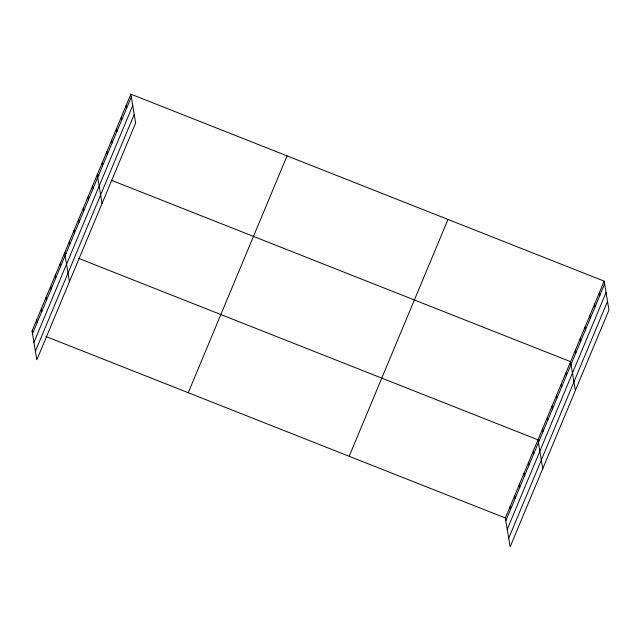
<?xml version="1.0" encoding="UTF-8"?>
<svg xmlns="http://www.w3.org/2000/svg" width="641" height="641" viewBox="0 0 641 641"><rect width="100%" height="100%" fill="white"/><g stroke="black" fill="none" stroke-linecap="round" stroke-linejoin="round"><path stroke-width="0.96" d="M130.868 94.163L135.644 123.008L36.825 359.849L32.05 331.004L130.868 94.163L604.175 281.151L608.95 309.996L510.132 546.837L505.356 517.992L604.175 281.151M32.507 333.769L131.325 96.927M33.933 342.374L132.751 105.533M35.399 351.244L134.217 114.402M188.238 392.709L287.064 155.867M349.161 456.288L447.987 219.446M505.813 520.756L604.631 283.915M507.239 529.362L606.057 292.52M508.706 538.232L607.524 301.39M99.123 175.418L97.272 174.689L102.047 203.534M111.133 180.161L570.578 361.676L575.354 390.521M66.512 253.58L64.661 252.842L69.436 281.695M78.523 258.323L537.967 439.83L542.743 468.683M32.05 331.004L33.901 331.734M45.912 336.477L505.356 517.992M599.375 292.657L599.832 295.421M594.576 304.155L595.032 306.927M589.776 315.66L590.233 318.433M584.977 327.166L585.433 329.931M580.177 338.672L580.634 341.437M575.378 350.17L575.834 352.943M565.915 372.846L566.372 375.61M561.26 384.007L561.716 386.771M556.596 395.168L557.061 397.941M551.941 406.338L552.398 409.102M547.286 417.499L547.743 420.272M542.623 428.669L543.079 431.433M533.304 451L533.769 453.764M528.649 462.161L529.105 464.933M523.993 473.33L524.45 476.095M519.33 484.492L519.787 487.264M514.675 495.661L515.132 498.426M510.012 506.823L510.468 509.595M126.069 105.669L126.525 108.433M121.269 117.167L121.726 119.939M116.47 128.673L116.926 131.437M111.67 140.179L112.127 142.943M106.871 151.677L107.327 154.449M102.071 163.183L102.528 165.955M92.608 185.85L93.073 188.622M87.953 197.019L88.41 199.784M83.298 208.181L83.755 210.953M78.635 219.35L79.091 222.115M73.979 230.512L74.436 233.284M69.316 241.681L69.781 244.445M60.006 264.012L60.462 266.776M55.342 275.173L55.799 277.946M50.687 286.343L51.144 289.107M46.024 297.504L46.481 300.276M41.369 308.674L41.825 311.438M36.705 319.835L37.17 322.607"/></g></svg>
